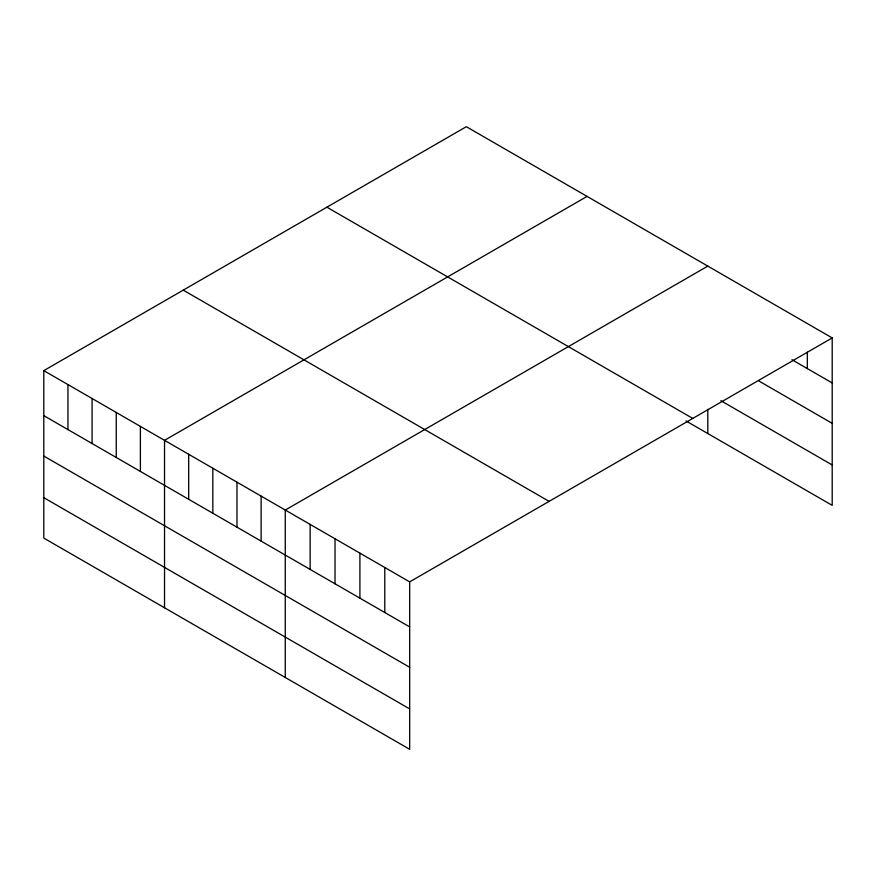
<?xml version="1.0" encoding="UTF-8"?>
<svg xmlns="http://www.w3.org/2000/svg" width="876" height="876" viewBox="0 0 876 876"><rect width="100%" height="100%" fill="white"/><g stroke="black" fill="none" stroke-linecap="round" stroke-linejoin="round"><path stroke-width="1.31" d="M832.2 337.917L409.672 581.872L409.672 749.308L43.8 538.083L43.8 370.636L466.328 126.692L832.2 337.917L832.2 505.364L685.963 420.929M587.073 196.399L164.535 440.343L164.535 607.791M707.808 266.107L285.269 510.051L285.269 677.487M791.915 359.686L832.2 382.943M758.747 380.929L832.2 423.338M720.838 400.671L832.2 464.959M326.901 207.196L692.763 418.421M183.237 290.131L549.099 501.368M43.8 370.636L409.672 581.872M43.8 415.651L409.672 626.887M43.8 456.057L409.672 667.282M43.8 497.678L409.672 708.914M807.322 352.207L807.322 368.577M707.808 409.311L707.808 433.543M384.783 567.506L384.783 612.521M359.905 553.139L359.905 598.155M335.026 538.773L335.026 583.799M310.148 524.417L310.148 569.433M261.125 496.112L261.125 541.127M236.98 482.161L236.98 527.188M212.835 468.222L212.835 513.248M188.679 454.283L188.679 499.309M140.39 426.404L140.39 471.419M116.245 412.465L116.245 457.48M92.089 398.514L92.089 443.541M67.945 384.575L67.945 429.601"/></g></svg>
